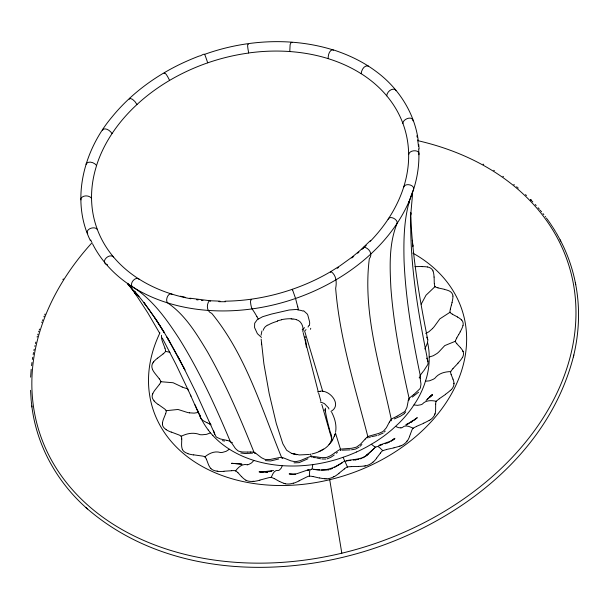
<?xml version="1.0" encoding="UTF-8"?>
<svg xmlns="http://www.w3.org/2000/svg" width="609" height="609" viewBox="0 0 609 609"><rect width="100%" height="100%" fill="white"/><g stroke="black" fill="none" stroke-linecap="round" stroke-linejoin="round"><path stroke-width="0.91" d="M356.6 451.969A132.663 99.358 -17.4 0 1 347.564 455.715L338.711 458.79A136.287 102.068 -17.4 0 1 330.375 461.158L329.241 461.447A105.509 79.018 -17.4 0 1 326.957 461.995A132.663 99.358 -17.4 0 1 317.38 463.906L312.79 464.629L312.105 468.854M90.429 240.7C70.477 200.064 83.707 150.568 111.812 117.225C129.824 94.981 153.24 77.442 178.848 64.851C185.524 61.593 192.353 58.647 199.303 56.005C200.947 56.424 204.753 52.1 205.111 55.419C206.032 57.863 206.87 60.337 207.692 62.811M328.152 58.616C328.129 55.358 328.989 50.532 332.636 49.656C348.066 54.62 362.987 61.608 375.981 71.382C398.301 87.719 414.546 112.779 418.238 140.39M261.071 335.232L261.916 330.991M309.395 476.192C310.027 474.304 308.481 468.839 311.694 469.349M30.633 377.161L31.181 369.298M435.663 404.14L435.625 409.415A32.049 20.424 -25.9 0 1 435.123 413.732M303.137 330.58C303.351 326.119 301.151 320.806 296.385 319.695M162.504 423.24L162.496 424.267M325.335 410.862L325.206 409.431L325.335 410.862L325.259 410.032C326.211 417.576 328.38 424.892 330.238 432.245C336.434 443.794 321.704 451.977 311.915 453.926M408.944 203.261L409.058 201.472M330.596 272.398L330.725 271.629L339.936 265.867L351.979 257.181L359.805 250.718L370.714 240.349M335.658 431.69C336.716 424.968 334.783 418.155 331.654 412.224M31.561 365.651L31.95 362.477M412.62 193.555L410.679 215.342L410.854 212.769C409.377 262.829 418.071 312.47 427.899 361.365L428.036 363.299A9.401 7.042 -17.4 0 1 427.815 364.502L423.826 370.668M32.376 359.455L32.711 357.308M413.024 120.848C412.658 115.489 402.892 118.831 402.884 123.414M33.175 354.567L33.541 352.542M33.937 350.51L34.211 349.163M386.707 95.819C387.027 91.868 391.557 87.856 395.447 89.561L395.873 90.718M34.804 346.354L34.964 345.653M263.217 330.314L263.339 329.758M573.533 356.196C579.296 332.423 580.286 307.393 575.475 283.36M450.333 308.991L451.36 305.216M87.102 508.614C163.943 575.14 277.377 579.616 370.508 549.539C461.553 520.086 548.869 452.578 573.472 356.455M573.701 355.496L573.807 355.032M35.451 343.552L35.802 342.113M573.358 356.92L573.648 355.732M462.924 325.632L462.596 326.812A32.049 23.18 -33.8 0 1 460.145 331.814M344.945 461.432L347.503 467.042M452.114 302.46L451.444 304.911M37.126 337.043L37.332 336.297M37.758 334.821L37.971 334.075M329.012 444.578L332.339 440.604L335.171 433.996M334.524 436.151L335.209 433.859M38.641 331.852L38.854 331.167M152.456 394.739L152.829 393.703M356.6 451.962A105.509 79.018 -17.4 0 0 358.716 450.987L359.767 450.485A136.287 102.068 -17.4 0 0 367.394 446.564L375.311 441.898A132.663 99.358 -17.4 0 0 383.183 436.569A105.509 79.018 -17.4 0 0 384.995 435.222L385.893 434.537A136.287 102.068 -17.4 0 0 392.287 429.345L398.728 423.4A132.663 99.358 -17.4 0 0 404.901 416.845A105.509 79.018 -17.4 0 0 406.287 415.224L406.957 414.409A136.287 102.068 -17.4 0 0 411.692 408.289L416.213 401.468A132.663 99.358 -17.4 0 0 420.271 394.137A105.509 79.018 -17.4 0 0 421.124 392.363L421.542 391.473A136.287 102.068 -17.4 0 0 424.283 384.842L426.582 377.61A132.663 99.358 -17.4 0 0 428.241 370.006A105.509 79.018 -17.4 0 0 428.515 368.186L428.637 367.28A136.287 102.068 -17.4 0 0 429.2 360.597L429.124 353.441A132.663 99.358 -17.4 0 0 428.279 346.087A105.509 79.018 -17.4 0 0 427.952 344.351L427.769 343.491A136.287 102.068 -17.4 0 0 427.587 342.639M434.963 413.755L434.788 414.272M39.281 329.796L39.501 329.111M165.724 413.541L163.57 418.885A32.049 22.799 -1.5 0 0 162.428 423.24M312.79 464.629L308.192 465.169A136.287 102.068 -17.4 0 1 299.712 465.832L298.57 465.885A105.509 79.018 -17.4 0 1 296.279 465.969A132.663 99.358 -17.4 0 1 286.809 465.908L282.34 465.687L281.061 468.336L279.44 469.988A28.06 8.861 -87.2 0 1 278.435 470.513C274.195 469.486 272.596 474.388 271.203 477.525M410.481 433.867L411.555 431.012A12.431 7.514 -26.1 0 1 412.993 428.241M370.272 241.324A161.568 121.008 -17.4 0 0 408.654 154.617C409.149 149.616 420.385 149.258 418.908 154.732A171.083 128.134 -17.4 0 1 413.564 189.437C404.003 211.818 403.485 236.741 404.056 260.698C405.663 299.438 412.369 337.751 420.294 375.639L420.187 377.138L419.152 377.816M410.306 434.362L409.553 436.371M41.747 322.534L41.983 321.895M325.373 408.175L325.282 410.268M331.304 441.868L331.722 440.855M388.116 219.248C389.874 215.007 398.195 219.56 397.106 223.351C388.839 243.714 389.79 266.308 390.887 287.836C393.673 325.206 400.973 362.066 409.164 398.575L409.119 399.953L408.213 400.357M42.485 320.517L42.767 319.778M403.615 187.306C404.802 182.525 414.957 184.778 413.564 189.437A171.083 128.134 -17.4 0 1 397.098 223.351A171.083 128.134 -17.4 0 1 370.653 254.166A171.083 128.134 -17.4 0 1 336.023 279.782A171.083 128.134 -17.4 0 1 295.571 298.456A171.083 128.134 -17.4 0 1 252.042 308.908A171.083 128.134 -17.4 0 1 208.415 310.423A171.083 128.134 -17.4 0 1 167.665 302.909A171.083 128.134 -17.4 0 1 132.556 286.869C128.956 284.015 135.183 276.037 138.966 279.067A161.568 121.008 -17.4 0 1 113.48 256.96C108.874 252.613 99.457 262.654 107.61 264.854M43.909 316.825L44.198 316.086M44.761 314.693L45.028 314.031M311.793 457.222L310.263 454.002M80.753 198.671C82.816 194.979 88.868 195.086 91.525 198.169M308.824 325.503L308.025 327.079M424.823 349.003L425.546 347.442M263.537 329.203L265.075 326.949L267.404 325.092M425.82 346.856L427.373 343.118L427.8 340.34A9.401 7.042 -17.4 0 0 427.632 339.183L426.627 337.104M389.326 422.174L386.357 427.777L383.624 430.928A9.401 7.042 -17.4 0 1 382.399 431.796L378.676 433.456L369.26 436.074A7.848 5.877 -17.4 0 0 367.866 436.729L368.042 437.901L367.212 437.559M456.674 338.018L458.76 334.448M462.383 357.513L461.713 358.625A32.049 22.122 -32.2 0 1 457.93 363.124M460.275 331.844L458.927 334.158M421.2 304.203L426.011 295.22L435.085 286.557M62.902 279.561L63.306 278.922M152.996 362.865L153.712 361.891M407.36 440.642L407.01 441.137M282.34 465.687L277.91 465.284A136.287 102.068 -17.4 0 1 269.863 464.195L268.797 464.005A105.509 79.018 -17.4 0 1 266.658 463.616A132.663 99.358 -17.4 0 1 257.934 461.592L253.884 460.442L251.586 462.893L248.921 464.355A28.06 12.858 -74.1 0 1 247.361 464.781M159.375 384.507L155.409 389.501A32.049 23.888 -0.4 0 0 152.722 393.673M405.723 411.89L404.148 413.724M376.552 458.166L380.389 453.126M423.369 371.201L420.849 374.474A7.848 5.877 -17.4 0 0 420.286 375.639M235.523 470.94C238.401 467.156 242.344 463.434 247.361 464.766M452.89 368.635L458.052 363.192M361.883 444.463L360.071 446.336M365.141 439.112L360.543 444.151L356.981 446.77A9.401 7.042 -17.4 0 1 355.557 447.387L351.568 448.293L342.014 448.985A7.848 5.877 -17.4 0 0 340.515 449.351L335.392 432.717M384.378 431.994L385.231 431.081M451.307 389.577L450.34 390.552M306.045 329.606L304.637 331.03L322.686 391.206M418.604 392.166L412.339 397.06M432.466 328.616L428.873 331.768L425.775 333.565M371.284 451.132L365.948 456.012L362.69 457.991M431.21 395.797L432.238 394.868L429.901 396.984L432.481 394.571L426.064 400.463M371.696 450.698L374.786 447.828M427.168 399.413L430.868 396.101M374.033 448.567L366.26 455.57L368.064 454.131C362.18 459.803 353.54 459.194 346.102 460.701M372.959 462.048L372.464 462.482M253.884 460.442L249.934 459.11A136.287 102.068 -17.4 0 1 242.877 456.347L241.948 455.935A105.509 79.018 -17.4 0 1 240.106 455.098A132.663 99.358 -17.4 0 1 232.737 451.246L229.38 449.244L226.19 451.299L222.643 452.35A28.06 16.009 -58.9 0 1 220.587 452.548C214.863 450.675 209.283 453.225 204.784 456.902M282.797 458.234L282.226 458.508L281.594 457.443C261.436 408.35 245.907 355.07 211.795 313.422C206.428 311.412 206.398 304.508 209.275 300.709L220.009 301.151M163.159 353.89L157.632 358.153M403.912 413.968L400.615 416.122L394.335 418.893M414.059 420.416L417.302 417.66L411.006 421.854L413.58 420.377L412.643 420.91M338.87 473.315L344.291 468.983M336.389 453.233L337.371 452.487M414.074 394.289L419.799 388.892A9.401 7.042 -17.4 0 0 420.408 387.727L420.979 384.165L420.202 378.592M413.876 394.434L410.063 397.51A7.848 5.877 -17.4 0 0 409.164 398.575M334.234 454.984L330.953 457.26L327.208 458.836M330.961 411.41C341.474 405.571 331.981 392.607 323.242 391.305M334.996 452.784L337.211 451.193A14.707 11.015 -17.4 0 1 340.469 449.267M334.798 452.929L330.421 455.829L327.132 457.222A9.401 7.042 -17.4 0 1 325.617 457.557L321.636 457.641L312.592 456.354A7.848 5.877 -17.4 0 0 311.085 456.415A14.707 11.015 -17.4 0 0 307.446 457.618L300.108 460.701L296.126 461.584A9.401 7.042 -17.4 0 1 294.619 461.607L290.919 460.868L283.002 457.694A7.848 5.877 -17.4 0 0 281.594 457.443M439.234 398.75L445.598 394.373M297.74 306.822L298.418 309.303L289.176 309.996L271.431 314.077L262.624 316.71L257.264 319.664L254.684 323.219L254.554 327.52L257.379 333.671L261.489 337.447M430.434 419.631L429.246 420.416M359.028 447.219L355.572 449.061L351.507 449.8M383.244 432.984L378.364 435.184M391.054 441.342L394.929 438.32L391.694 440.695L394.114 439.112L389.638 441.555L379.156 445.232M405.83 424.884L411.874 421.352M406.515 424.45L408.357 423.324M410.984 422.341L412.529 421.428M334.394 467.461L342.524 462.52M323.623 449.092L318.979 451.513M334.113 476.527L333.504 476.855M406.119 424.983L407.254 424.359M450.127 312.204L439.843 318.865L434.293 326.538A28.06 18.148 -21.3 0 1 432.436 328.609M212.906 435.58L210.486 432.862L206.618 434.324L202.378 434.773A28.06 18.095 -41.2 0 1 199.95 434.659C193.715 432.101 187.016 433.326 181.086 436.356M407.824 424.047L409.4 423.209M343.727 461.531C334.874 468.245 324.171 471.868 313.079 469.158M307.918 458.767L299.11 462.657L294.01 462.848M299.065 480.79L305.726 477.494A12.431 7.27 -13.9 0 1 309.319 476.002M397.235 416.099L404.307 411.844A9.401 7.042 -17.4 0 0 405.259 410.793L406.964 407.314L408.106 401.529A14.707 11.015 -17.4 0 1 409.05 398.552M397.007 416.206L392.47 418.52A7.848 5.877 -17.4 0 0 391.282 419.411L391.336 420.674L390.635 420.842M255.704 453.241L254.821 453.454L254.037 452.365C240.258 417.957 225.665 383.739 207.273 351.5C196.479 333.671 185.243 314.868 167.658 302.909C164.864 300.549 168.198 291.962 172.027 294.17M416.64 426.315L420.75 424.549M423.75 423.255L421.42 424.267M388.641 442.499L389.372 442.18M332.681 468.344L330.131 469.341M401.202 445.643L399.869 446.176M386.882 443.192L387.773 442.857M378.417 445.955L382.307 444.631M361.403 458.501L360.429 458.836M307.682 470.468L308.991 470.019M307.834 469.935L309.319 469.524M307.994 469.882L296.971 473.673L293.058 474.244L289.153 473.924L295.669 474.327M204.594 54.361C245.016 39.844 291.422 36.951 333.024 49.892L333.283 50.357M385.147 443.778L386.022 443.489M455.486 341.215L444.753 345.6L438.96 351.804A28.075 17.821 -1.6 0 1 437.079 353.441L433.304 355.725L429.284 356.996M369.244 437.384L370.577 436.965M293.469 483.074L292.784 483.28A10.559 6.455 -12.4 0 1 285.187 483.782M317.502 391.899L320.106 391.267M198.846 413.328L198.488 412.407L194.195 413.13L189.521 412.841M278.671 458.996L270.662 460.952L265.311 460.594M259.868 480.075L267.313 478.088A12.431 7.437 -9.9 0 1 271.211 477.311M345.76 461.219L347.427 460.8M358.884 459.239L357.689 459.49M386.639 449.442L390.902 448.536M232.372 442.576L231.207 442.667L230.301 441.517C215.479 406.211 199.501 371.201 179.183 338.665C166.508 319.215 152.57 299.392 132.556 286.869A171.083 128.134 -17.4 0 1 105.486 263.4A171.083 128.134 -17.4 0 1 92.53 243.775M377.07 435.519L371.635 436.676M394 447.874L391.587 448.391M365.598 465.824L364.212 466.091M281.465 319.877L280.46 320.09A18.27 6.41 -12.2 0 0 277.476 320.814M271.348 471.267L269.117 471.632M269.498 471.587L271.66 471.176M166.051 410.702L178.034 409.469L186.872 412.293A28.06 18.978 -21.4 0 0 189.498 412.864M268.767 471.701L270.541 471.389M327.657 469.897L329.035 469.661L328.19 469.805M375.738 447.151C378.25 444.661 380.907 449.434 382.924 450.698A12.446 7.179 -22 0 1 386.624 449.549M348.127 460.693L350.837 460.335M353.319 460.077L355.846 459.765M355.154 459.871L356.996 459.605M309.387 454.451L299.331 454.946L291.612 453.385L286.664 450.264L282.858 443.801L276.296 423.567L269.17 393.513L263.903 363.893L261.147 339.137M267.694 471.876L262.152 472.264L259.053 471.853L262.822 472.082L260.957 472.074M273.563 470.529L260.865 472.074M342.205 450.165L350.183 449.876M253.801 481.247L253.078 481.323M450.805 371.597C444.745 371.711 438.64 373.317 434.872 378.273A28.06 16.146 16.3 0 1 433.014 379.392L429.429 380.831L425.546 381.226M325.922 459.072L321.879 458.988M326.972 470.019L321.415 470.003M223.937 471.229L231.671 470.727M400.912 427.876L398.4 427.647L395.599 426.422M247.673 452.061L250.421 452.007M247.421 452.068L242.215 451.985L239.017 451.277A9.401 7.042 -17.4 0 1 237.822 450.69L235.401 448.506L231.245 442.317A7.848 5.877 -17.4 0 0 230.301 441.517M351.279 466.563L358.381 466.547M225.026 301.166C260.918 300.846 299.171 290.348 330.931 271.5C336.45 275.215 336.846 282.37 335.658 288.354C339.715 338.954 355.283 387.788 367.866 436.729M326.043 478.811L324.704 478.781M421.961 266.498L414.973 266.635M160.685 381.698L173.123 382.741L182.205 387.027M252.514 453.187L244.925 453.515L240.753 452.967M291.171 318.971L292.876 319.063M242.039 464.21L231.603 463.297L241.59 464.05M313.917 469.356L319.634 469.836M232.082 463.441L233.407 463.563M313.011 457.458L315.47 457.732M217.801 471.183L217.101 471.115M436.394 401.293C431.446 400.296 425.828 400.006 422.319 404.132A28.06 13.39 32.2 0 1 420.697 404.787L417.523 405.358L414.059 404.909M193.723 454.847L201.244 455.897A12.431 8.084 -2.9 0 1 204.944 456.727M189.749 298.174L209.656 300.694L210.409 301.249M224.569 441.076L222.308 440.627M320.6 458.79L316.718 457.976M312.98 476.504L319.322 478.012M165.374 351.317L169.957 352.322M427.495 266.955L428.104 267.1A10.559 8.328 -34.4 0 1 433.052 270.898M227.081 440.406L220.389 438.967L216.804 437.308A9.401 7.042 -17.4 0 1 215.898 436.47L209.45 422.197M285.24 483.713L284.038 483.401M180.439 296.18L185.06 297.238M444.395 289.298L437.97 287.912M187.831 388.816L184.938 388.032A28.06 18.597 -1.2 0 1 182.182 387.05M320.334 402.1L322.435 402.732A16.26 9.371 -11.5 0 1 324.643 403.813L328.304 407.642M291.612 453.385L294.611 454.253M187.93 453.56L187.29 453.34A10.559 7.179 -3.2 0 1 182.319 449.45M374.984 447.052L371.421 444.304M171.289 432.047L178.087 434.62A12.431 8.526 -0.3 0 1 181.292 436.219M413.237 428.272C409.766 426.703 405.213 424.26 402.146 427.625A28.06 9.698 46 0 1 400.889 427.853M207.212 422.821L209.405 423.864M207.014 422.722L202.987 420.56L200.947 418.604A9.401 7.042 -17.4 0 1 200.391 417.568L199.897 414.919M274.332 478.59L279.478 481.475M245.967 480.196L244.985 479.626A32.049 20.112 -9.1 0 1 241.666 476.664M303.64 310.735L307.134 313.909A54.376 24.185 -22.8 0 1 307.796 315.074L309.456 321.301A39.402 18.262 -11.5 0 1 309.38 325.45M483.089 164.118L483.706 164.453M457.526 316.969L452.266 314.183M493.762 170.322L494.379 170.703M229.38 449.244L226.175 447.082A136.287 102.068 -17.4 0 1 220.58 442.827L219.864 442.225A105.509 79.018 -17.4 0 1 218.441 440.992A132.663 99.358 -17.4 0 1 212.914 435.58M166.219 429.573L165.694 429.231A10.559 7.521 -1.3 0 1 162.382 424.275M502.912 176.321L503.491 176.732M158.157 404.376L163.783 408.342A12.431 8.998 1.6 0 1 166.265 410.618M292.099 42.348L291.132 42.463L290.12 44.602L289.77 51.537M97.295 229.372C94.471 225.673 84.956 229.19 87.704 233.65M513.821 184.458L514.384 184.915M516.63 186.75L517.178 187.214M517.734 187.679L518.267 188.128M32.094 408.175C37.286 446.633 57.49 482.374 86.425 508.013M86.585 508.157L87.452 508.934M86.067 507.693L86.942 508.477M525.491 194.598L526.496 195.558M530.386 199.402L530.881 199.904M131.643 288.186L127.837 284.312L138.806 296.263L138.007 295.296C156.848 317.989 171.464 343.781 184.923 369.907L166.973 337.15L169.744 341.893M530.462 199.47L531.855 200.901M530.949 199.973L531.368 200.407M461.272 319.649L461.63 320.029M237.99 472.683L241.567 476.702M210.904 468.496L210.212 467.72A32.049 20.851 -6 0 1 208.24 464.012L206.413 459.186M532.342 201.404L532.822 201.914M535.227 204.495L536.194 205.56M460.457 347.61L456.742 343.666M538.105 207.715L539.422 209.252M154.153 400.867L153.765 400.41A10.559 7.879 -0.2 0 1 152.341 394.723M138.806 296.263L134.383 291.117L135.213 292.084M540.297 210.28L540.723 210.798M210.486 432.862L208.248 430.015M541.157 211.315L541.584 211.841M542.954 213.538L543.86 214.688M86.151 164.4L86.12 163.829C88.67 160.464 94.365 162.527 96.565 165.481A161.568 121.008 -17.4 0 1 112.071 133.538C110.145 130.79 106.301 127.654 102.852 129.329L102.693 130.311M545.192 216.408L545.603 216.956M546.418 218.045L546.821 218.593M159.314 378.859L155.226 373.736A32.049 25.098 -1.2 0 1 152.448 369.427M145.422 304.591L143.975 302.62L156.81 320.76L164.217 332.56L155.013 318.104M129.275 285.355L136.264 294.931L127.791 283.269M547.225 219.141L548.42 220.793M548.831 221.371L550.049 223.13M134.779 292.899L147.759 312.798L159.512 332.948M251.502 299.818C249.363 298.775 251.152 307.294 252.042 308.908A260.165 37.903 82.2 0 1 256.922 316.665M550.452 223.716L550.848 224.302M551.244 224.888L551.64 225.482M552.013 226.053L552.386 226.624M552.759 227.203L553.132 227.774M553.497 228.352L553.855 228.931M136.972 104.512L134.932 101.551L132.435 99.275L129.671 98.277L129.275 99.343M554.22 229.509L555.355 231.374M368.567 66.48L368.27 65.993C364.251 64.897 361.266 70.172 361.221 73.719A161.568 121.008 -17.4 0 1 408.654 154.617M555.743 232.014L556.124 232.661M556.504 233.308L557.623 235.257M557.943 235.828L558.582 236.977M256.914 316.619L258.186 318.956M558.895 237.556L559.207 238.134M162.298 338.01L175.963 364.38L188.508 390.734M559.519 238.713L560.805 241.172M178.041 356.821L180.713 361.853M426.597 358.145L426.955 358.83M560.128 239.87L560.447 240.494M560.486 240.547L560.836 241.233M183.294 366.808L196.144 392.881L210.257 424.092M561.155 241.849C567.931 255.125 572.818 269.361 575.604 284M80.776 199.288L81.058 199.874M344.686 461.028L343.179 457.336M328.555 408.099L328.951 409.02M169.591 80.388C168.929 79.109 165.069 70.857 164.08 73.598M188.029 389.684L190.998 396.2M190.526 395.157L197.788 411.539M195.055 404.795L199.988 416.084M462.87 351.127L463.061 351.591M182.426 449.419L182.076 448.483A32.049 21.764 -3.4 0 1 181.596 444.304L181.764 439.013M432.946 270.952L433.349 272.033A32.049 25.304 -34.2 0 1 434.027 277.057M427.282 359.538L427.899 361.365M152.554 369.389L152.334 368.856A10.559 8.237 -0.2 0 1 152.897 362.827M199.059 413.854L199.828 415.658A132.663 99.358 -17.4 0 0 203.124 422.265A105.509 79.018 -17.4 0 0 204.03 423.803L204.502 424.557A136.287 102.068 -17.4 0 0 208.248 430.015M340.553 449.861L340.819 450.477L340.515 449.351M214.665 434.483L213.675 430.959M248.48 44.335C246.493 42.79 248.51 51.628 248.685 52.968A161.568 121.008 -17.4 0 1 361.114 73.704M452.982 379.141L451.079 374.352M198.328 411.973L198.488 412.407M197.971 410.946L198.153 411.478M164.978 348.181L162.694 342.205A32.049 25.997 -2.7 0 1 161.454 337.302L161.492 336.708A10.559 8.556 -1.4 0 1 161.53 335.262M321.803 404.384L331.951 439.652M320.867 401.087L318.568 392.858M318.065 391.062L303.145 332.643M292.487 289.975L292.358 289.298L295.571 298.456A260.18 6.92 70.9 0 0 297.755 306.867M391.282 419.411C380.168 366.869 362.538 313.041 369.305 258.802C373.241 253.961 368.909 248.03 363.946 247.079L363.208 248.274A161.568 121.008 -17.4 0 1 361.99 249.386M302.787 330.969L302.962 331.783M427.716 339.563C419.586 298.981 412.628 258.01 410.694 216.606M575.33 282.637L575.459 283.276M575.619 284.091L575.741 284.73M341.816 553.208L329.728 479.709M305.109 336.434L305.337 337.805M305.566 339.251L306.327 347.153M31.797 405.959L31.988 407.413L31.272 401.4M412.757 245.123L412.879 246.379L412.301 240.281M31.196 400.661L30.534 390.323M261.406 342.844L261.558 344.724M418.741 144.508L419.106 148.946M452.883 296.111L452.921 297.276A32.049 24.269 -34.6 0 1 451.992 302.46M434.286 283.52L434.11 277.042M453.895 383.221L453.911 383.731M271.271 477.448A12.446 7.346 -9.2 0 1 274.233 478.651M259.914 480.189A32.049 20.417 -8.9 0 1 253.816 481.43M253.078 481.354A10.559 6.623 -9 0 1 245.884 480.257M235.63 470.871A12.446 7.651 -5.3 0 1 237.883 472.721M231.671 470.688A12.431 7.711 -6.2 0 1 235.614 470.734M223.937 471.351A32.049 21.155 -6 0 1 217.748 471.358M217.086 471.145A10.559 6.874 -5.8 0 1 210.805 468.549M204.928 456.849A12.446 8.054 -1.9 0 1 206.314 459.201M193.685 454.953A32.049 22.053 -3.6 0 1 187.831 453.713M181.261 436.326A12.446 8.518 0.8 0 1 181.68 439.005M171.228 432.124A32.049 23.051 -1.9 0 1 166.09 429.688M166.242 410.71A12.446 9.021 2.7 0 1 165.656 413.526M158.096 404.422A32.049 24.094 -1 0 1 154.024 400.935M160.883 381.744A12.446 9.531 3.6 0 1 159.322 384.477M159.292 378.874A12.431 9.478 2.4 0 1 160.905 381.66M153.597 361.83A32.049 24.946 -0.3 0 1 157.586 358.122M165.557 351.401A12.446 10.01 3 0 1 163.121 353.859M164.925 348.196A12.431 9.934 1.9 0 1 165.572 351.317M421.93 266.635A32.049 25.106 -33.6 0 1 427.48 266.986M434.925 286.641A12.446 9.599 -38.4 0 1 434.392 283.497M438.023 287.791A12.431 9.622 -37.2 0 1 434.978 286.687M444.342 289.412A32.049 24.101 -33.8 0 1 449.198 290.95L449.708 291.216A10.559 7.986 -34.7 0 1 452.989 296.073M449.967 312.257A12.446 9.089 -37.7 0 1 450.439 308.984M452.342 314.092A12.431 9.15 -36.8 0 1 449.975 312.326M457.458 317.045A32.049 23.066 -32.9 0 1 461.287 319.634M461.66 320.007A10.559 7.628 -33.9 0 1 463.03 325.625M455.349 341.223A12.446 8.587 -35.9 0 1 456.78 338.048M456.819 343.598A12.431 8.671 -35.2 0 1 455.296 341.314M460.404 347.648A32.049 22.061 -31.2 0 1 462.931 351.089M463.099 351.568A10.559 7.27 -32.2 0 1 462.482 357.529M450.69 371.581A12.446 8.107 -33.3 0 1 452.982 368.689M451.14 374.314A12.431 8.214 -32.8 0 1 450.576 371.665M452.967 379.156A32.049 21.163 -28.8 0 1 454.009 383.183M453.949 383.723A10.559 6.95 -29.8 0 1 451.391 389.608M450.272 390.506A32.049 21.155 -29.8 0 1 445.499 394.259M436.31 401.255A12.446 7.696 -29.9 0 1 439.302 398.834M435.701 404.125A12.431 7.818 -29.7 0 1 436.143 401.316M434.834 414.272A10.559 6.691 -26.8 0 1 430.494 419.685M429.2 420.347A32.049 20.348 -26.8 0 1 423.704 423.118M413.184 428.218A12.446 7.377 -26.1 0 1 416.663 426.414M409.629 436.364A32.049 19.907 -22.7 0 1 407.543 440.657M407.048 441.137A10.559 6.493 -23.4 0 1 401.24 445.712M399.854 446.092A32.049 19.762 -23.5 0 1 394.015 447.722M380.374 453.126A12.431 7.308 -22.1 0 1 382.703 450.599M376.659 458.181A32.049 19.633 -19.2 0 1 373.142 462.117M372.495 462.497A10.559 6.387 -19.8 0 1 365.598 465.9M364.228 465.999A32.049 19.435 -19.9 0 1 358.45 466.403M347.503 466.974A12.446 7.102 -17.7 0 1 351.226 466.661M344.26 468.968A12.469 7.247 -18 0 1 347.343 466.89M338.985 473.368A32.056 19.64 -15.6 0 1 334.265 476.641M333.526 476.877A10.559 6.379 -16.1 0 1 326.021 478.887M324.749 478.704A32.041 19.381 -16.2 0 1 319.428 477.89M309.433 476.116A12.484 7.179 -13.4 0 1 312.897 476.588M299.156 480.882A32.049 19.899 -12.2 0 1 293.568 483.234M284.091 483.348A32.049 19.617 -12.6 0 1 279.592 481.392M375.723 447.135A28.06 5.321 58.2 0 1 374.954 447.014M344.717 460.975A28.06 0.548 69.6 0 1 344.511 460.556M312.113 468.907A28.06 4.286 80.9 0 1 311.701 469.372M412.894 253.146A162.283 121.541 -17.4 0 1 437.978 413.8A162.283 121.541 -17.4 0 1 231.922 478.75A162.283 121.541 -17.4 0 1 159.946 332.879M418.254 140.77A277.567 207.882 -17.4 0 1 540.64 421.778A277.567 207.882 -17.4 0 1 150.986 543.479A277.567 207.882 -17.4 0 1 92.104 242.633M292.959 318.994A18.209 7.392 -14.1 0 1 296.476 319.641M281.457 319.656A19.671 7.529 -12.8 0 1 291.422 318.743M267.891 325.16A19.473 6.859 -12.2 0 1 277.727 321.156M365.179 439.127A14.707 11.015 -17.4 0 1 367.79 436.661M389.364 422.182A14.707 11.015 -17.4 0 1 391.184 419.365M281.602 457.344A14.707 11.015 -17.4 0 0 277.833 457.899L270.038 459.49L266.072 459.559A9.401 7.042 -17.4 0 1 264.671 459.262L261.505 457.747L255.255 452.906A7.848 5.877 -17.4 0 0 254.037 452.358M250.413 452.045A14.707 11.015 -17.4 0 1 254.082 452.266M227.066 440.444A14.707 11.015 -17.4 0 1 230.369 441.434M209.374 423.894A14.707 11.015 -17.4 0 1 211.087 424.831M420.248 378.577A14.707 11.015 -17.4 0 1 420.172 375.646M91.601 241.872A171.083 128.134 -17.4 0 1 90.711 239.954M416.876 135.746A171.083 128.134 -17.4 0 1 417.15 137.124M417.645 139.903A171.083 128.134 -17.4 0 1 418.459 146.198M418.688 149.03A171.083 128.134 -17.4 0 1 418.908 154.732M297.74 309.989A27.375 12.363 -24.2 0 1 303.099 311.115M322.686 391.313A11.107 8.693 65.6 0 1 323.234 391.42M320.121 391.351A13.672 10.985 88.6 0 1 322.679 390.955M310.75 328.281A20.059 7.856 -33.6 0 1 310.43 329.302M304.538 327.665A23.721 7.689 -27 0 1 302.216 329.812M225.65 301.714A161.568 121.008 -17.4 0 1 218.844 301.661M202.98 300.564A161.568 121.008 -17.4 0 1 201.335 300.374M198.054 299.94A161.568 121.008 -17.4 0 1 196.425 299.704M190.769 298.76A161.568 121.008 -17.4 0 1 139.065 279.082M113.48 256.96A161.568 121.008 -17.4 0 1 96.587 165.564M112.071 133.538A161.568 121.008 -17.4 0 1 248.548 53.052M366.23 245.366A161.568 121.008 -17.4 0 1 363.246 248.19M358.884 252.134A161.568 121.008 -17.4 0 1 357.62 253.222M353.753 256.419A161.568 121.008 -17.4 0 1 351.774 257.988M338.634 267.389A161.568 121.008 -17.4 0 1 337.196 268.325M266.932 471.967L265.836 472.12L267.846 471.846L266.932 471.967M296.431 454.588L294.193 454.154L296.827 454.664L296.431 454.588"/></g></svg>
